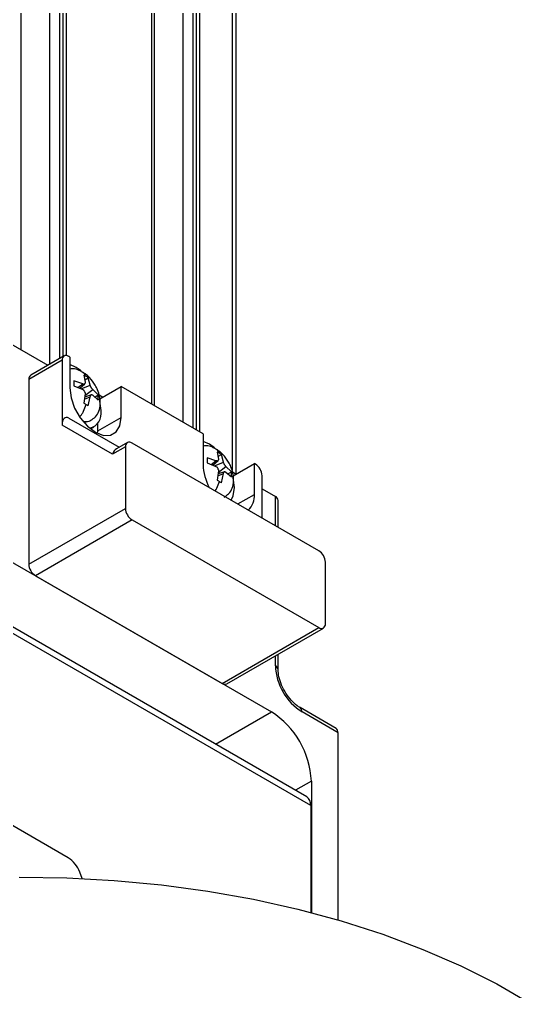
# Model space of a CAD drawing. Header units: millimetres. Extents: x 1258 to 2922, y -135 to 1239.
# Drawn here: x 1307.9 to 1335, y 33.2 to 84.8 of the extents above; entities that cross this region are included whole.
import ezdxf

# ---------------------------------------------------------------- set-up
doc = ezdxf.new("R2010")
doc.units = ezdxf.units.MM
doc.header["$LTSCALE"] = 6

msp = doc.modelspace()

# ---------------------------------------------------------------- linework, layer by layer
at = {"color": 7, "linetype": 'Continuous', "lineweight": 25}
for p, q in [((1307.946, 126.659), (1307.946, 67.301)), ((1309.463, 126.4), (1309.463, 66.52)), ((1309.993, 126.094), (1309.993, 66.826)), ((1310.17, 125.992), (1310.17, 66.928)), ((1310.346, 125.89), (1310.346, 66.99)), ((1314.872, 123.277), (1314.872, 64.412)), ((1315.017, 122.577), (1315.017, 64.328)), ((1316.534, 122.318), (1316.534, 63.453)), ((1317.064, 122.012), (1317.064, 63.147)), ((1317.241, 121.91), (1317.241, 63.044)), ((1317.418, 121.808), (1317.418, 62.942)), ((1319.37, 60.706), (1319.37, 120.681)), ((1305.892, 68.486), (1309.38, 66.473)), ((1310.134, 66.739), (1308.367, 65.718)), ((1310.238, 66.968), (1308.47, 65.947)), ((1310.134, 66.739), (1310.134, 63.303)), ((1310.541, 66.912), (1310.488, 66.943)), ((1310.541, 66.912), (1310.541, 65.279)), ((1308.367, 65.718), (1308.367, 55.92)), ((1311.227, 65.494), (1310.757, 65.644)), ((1310.757, 65.644), (1310.757, 65.376)), ((1311.287, 65.951), (1311.36, 65.571)), ((1311.345, 65.995), (1311.313, 66.026)), ((1311.334, 65.709), (1311.52, 65.816)), ((1311.36, 65.571), (1311.357, 65.531)), ((1311.624, 65.418), (1311.52, 65.816)), ((1310.757, 65.376), (1311.227, 65.189)), ((1311.068, 65.252), (1311.34, 65.499)), ((1311.269, 65.48), (1311.227, 65.494)), ((1311.227, 65.189), (1311.269, 65.161)), ((1311.634, 65.371), (1311.624, 65.418)), ((1311.758, 65.188), (1311.722, 65.219)), ((1312.05, 64.898), (1311.758, 65.188)), ((1312.136, 64.69), (1313.263, 65.341)), ((1313.263, 63.708), (1313.263, 65.341)), ((1317.612, 62.83), (1313.263, 65.341)), ((1311.36, 64.958), (1311.287, 64.457)), ((1311.685, 64.9), (1311.336, 64.789)), ((1311.357, 65.009), (1311.36, 64.958)), ((1311.52, 64.323), (1311.624, 64.806)), ((1311.624, 64.806), (1311.634, 64.849)), ((1311.722, 64.9), (1311.758, 64.883)), ((1311.758, 64.883), (1312.05, 64.629)), ((1311.864, 64.79), (1312.05, 64.898)), ((1312.05, 64.629), (1312.05, 64.898)), ((1312.1, 64.903), (1312.302, 64.786)), ((1310.488, 63.677), (1313.17, 62.128)), ((1311.627, 63.534), (1311.668, 63.558)), ((1312.026, 62.993), (1313.263, 63.708)), ((1312.816, 61.755), (1310.134, 63.303)), ((1311.636, 63.106), (1311.814, 63.209)), ((1312.021, 62.859), (1312.026, 62.993)), ((1312.026, 62.993), (1312.026, 63.406)), ((1317.612, 62.83), (1317.612, 61.197)), ((1313.493, 62.145), (1312.816, 61.755)), ((1313.597, 62.374), (1313.023, 62.043)), ((1313.493, 62.145), (1313.493, 58.879)), ((1323.746, 56.635), (1313.847, 62.349)), ((1318.416, 61.913), (1318.384, 61.944)), ((1318.298, 61.412), (1317.828, 61.562)), ((1317.828, 61.562), (1317.828, 61.294)), ((1318.139, 61.17), (1318.411, 61.417)), ((1318.34, 61.398), (1318.298, 61.412)), ((1318.358, 61.869), (1318.431, 61.489)), ((1318.405, 61.627), (1318.591, 61.734)), ((1318.431, 61.489), (1318.428, 61.449)), ((1318.695, 61.336), (1318.591, 61.734)), ((1317.828, 61.294), (1318.298, 61.107)), ((1318.298, 61.107), (1318.34, 61.079)), ((1318.428, 60.927), (1318.431, 60.876)), ((1318.705, 61.289), (1318.695, 61.336)), ((1318.829, 61.105), (1318.793, 61.137)), ((1319.121, 60.816), (1318.829, 61.105)), ((1319.207, 60.608), (1320.334, 61.259)), ((1320.334, 59.625), (1320.334, 61.259)), ((1320.387, 61.228), (1320.334, 61.259)), ((1318.431, 60.876), (1318.358, 60.375)), ((1318.756, 60.818), (1318.407, 60.707)), ((1318.591, 60.241), (1318.695, 60.724)), ((1318.695, 60.724), (1318.705, 60.767)), ((1318.793, 60.817), (1318.829, 60.801)), ((1318.829, 60.801), (1319.121, 60.547)), ((1318.935, 60.708), (1319.121, 60.816)), ((1319.121, 60.547), (1319.121, 60.816)), ((1319.171, 60.821), (1319.373, 60.704)), ((1320.741, 58.369), (1320.741, 60.616)), ((1320.741, 59.914), (1321.448, 59.506)), ((1308.367, 55.92), (1313.493, 58.879)), ((1319.097, 59.319), (1319.097, 59.324)), ((1321.594, 57.877), (1321.594, 59.302)), ((1313.847, 58.267), (1308.72, 55.307)), ((1313.847, 58.267), (1323.746, 52.552)), ((1306.104, 56.818), (1321.236, 48.082)), ((1324.1, 52.756), (1324.1, 56.022)), ((1308.72, 55.307), (1318.62, 49.592)), ((1323.115, 43.57), (1306.639, 53.081)), ((1323.322, 43.112), (1306.846, 52.623)), ((1318.62, 49.592), (1323.746, 52.552)), ((1318.87, 49.568), (1323.996, 52.527)), ((1321.594, 50.32), (1321.594, 51.141)), ((1324.668, 47.201), (1322.759, 48.303)), ((1324.771, 46.972), (1322.862, 48.075)), ((1324.771, 37.03), (1324.771, 46.972)), ((1323.357, 44.408), (1323.357, 37.421)), ((1323.322, 43.112), (1323.322, 37.43)), ((1310.456, 40.333), (1306.687, 42.508)), ((1311.199, 39.232), (1311.068, 39.571))]:
    msp.add_line(p, q, dxfattribs=at)
at = {"color": 8, "linetype": 'Continuous', "lineweight": 25}
for p, q in [((1319.15, 120.808), (1319.15, 60.888)), ((1310.968, 65.292), (1311.227, 65.494)), ((1311.141, 65.223), (1311.624, 65.418)), ((1311.347, 64.867), (1311.758, 65.188)), ((1311.32, 64.683), (1311.624, 64.806)), ((1310.488, 63.677), (1313.17, 62.128)), ((1318.039, 61.21), (1318.298, 61.412)), ((1318.212, 61.141), (1318.695, 61.336)), ((1318.418, 60.785), (1318.829, 61.105)), ((1318.391, 60.601), (1318.695, 60.724)), ((1319.45, 59.115), (1320.334, 59.625)), ((1321.448, 57.961), (1321.448, 59.506)), ((1321.448, 50.524), (1321.448, 51.056)), ((1318.267, 46.368), (1321.236, 48.082)), ((1323.357, 44.408), (1322.51, 43.919))]:
    msp.add_line(p, q, dxfattribs=at)
at = {"color": 7, "linetype": 'Continuous', "lineweight": 25, "flags": 128}
for points in [[(1311.149, 66.174), (1310.877, 66.364), (1310.541, 66.508)], [(1310.541, 65.279), (1310.608, 64.755), (1310.801, 64.205), (1311.102, 63.684), (1311.481, 63.241), (1311.902, 62.921), (1312.323, 62.756), (1312.702, 62.76), (1313.003, 62.934), (1313.197, 63.26), (1313.263, 63.708)], [(1312.203, 64.067), (1312.138, 64.578), (1312.112, 64.676)], [(1311.268, 63.468), (1311.407, 63.466), (1311.627, 63.534)], [(1318.22, 62.092), (1317.948, 62.282), (1317.612, 62.426)], [(1319.274, 59.985), (1319.209, 60.496), (1319.183, 60.594)], [(1319.097, 59.324), (1319.209, 59.55), (1319.274, 59.985)], [(1307.854, 39.297), (1310.384, 39.264), (1312.904, 39.13), (1315.402, 38.896), (1317.865, 38.562), (1320.283, 38.13), (1322.643, 37.603), (1324.934, 36.982), (1327.146, 36.271), (1329.266, 35.474), (1331.286, 34.594), (1333.195, 33.635), (1334.985, 32.602)]]:
    msp.add_lwpolyline(points, dxfattribs=at)
at = {"color": 7, "linetype": 'Continuous', "lineweight": 25}
for centre, radius, start, end in [((1310.35, 66.774), 0.218, 50.7967, 189.214), ((1308.604, 65.748), 0.24, 124.0564, 187.2558), ((1311.399, 63.923), 0.816, 284.4403, 10.196), ((1313.709, 62.18), 0.218, 50.7967, 189.214), ((1320.399, 61.3), 2.789, 182.1198, 208.0855), ((1319.973, 60.581), 0.768, 2.6055, 57.3945), ((1319.372, 59.522), 0.968, 311.0681, 6.1199), ((1321.344, 59.277), 0.251, 5.6948, 65.6253), ((1314.261, 58.914), 0.768, 182.6055, 237.3945), ((1323.332, 55.987), 0.768, 2.6055, 57.3945), ((1309.134, 55.955), 0.768, 182.6055, 237.3945), ((1323.884, 52.721), 0.218, 230.7967, 9.214), ((1324.518, 50.664), 3.074, 182.6055, 237.3945), ((1318.766, 49.797), 0.251, 234.3824, 294.3071), ((1318.752, 44.198), 4.61, 2.6055, 57.3945), ((1324.526, 46.999), 0.246, 353.7012, 54.9867), ((1322.832, 43.166), 0.493, 353.7016, 54.9862), ((1309.628, 39.04), 1.535, 20.2271, 57.362)]:
    msp.add_arc(centre, radius, start, end, dxfattribs=at)
at = {"color": 8, "linetype": 'Continuous', "lineweight": 25}
for centre, radius, start, end in [((1311.383, 64.1), 0.613, 256.3596, 297.7915), ((1321.344, 50.295), 0.252, 5.9574, 65.6024), ((1322.611, 48.099), 0.252, 354.4386, 53.6285)]:
    msp.add_arc(centre, radius, start, end, dxfattribs=at)
at = {"color": 7, "linetype": 'Continuous', "lineweight": 25}
for centre, major_axis, ratio, start_param, end_param in [((1310.488, 63.099), (-0.163, 0.607), 0.517638, 5.805604, 7.3764), ((1313.17, 61.55), (0, 0.533), 0.717434, 0.392716, 1.178195)]:
    msp.add_ellipse(centre, major_axis=major_axis, ratio=ratio, start_param=start_param, end_param=end_param, dxfattribs=at)
for points, knots in [([(1311.211, 66.11), (1311.155, 66.144), (1310.996, 66.242), (1310.768, 66.302), (1310.597, 66.275), (1310.541, 66.267)], [0, 0, 0, 0, 0.2620198, 0.7581, 1, 1, 1, 1]), ([(1311.893, 65.42), (1311.799, 65.559), (1311.647, 65.782), (1311.401, 66.01), (1311.264, 66.081), (1311.211, 66.11)], [0, 0, 0, 0, 0.4995795, 0.8032144, 1, 1, 1, 1]), ([(1311.269, 65.48), (1311.28, 65.48), (1311.301, 65.478), (1311.327, 65.487), (1311.347, 65.504), (1311.354, 65.522), (1311.357, 65.531)], [0, 0, 0, 0, 0.2502728, 0.5, 0.7497272, 1, 1, 1, 1]), ([(1311.407, 65.887), (1311.385, 65.899), (1311.346, 65.921), (1311.305, 65.942), (1311.287, 65.951)], [0, 0, 0, 0, 0.559869, 1, 1, 1, 1]), ([(1311.52, 65.816), (1311.499, 65.83), (1311.463, 65.854), (1311.424, 65.877), (1311.407, 65.887)], [0, 0, 0, 0, 0.560075, 1, 1, 1, 1]), ([(1311.357, 65.009), (1311.354, 65.023), (1311.347, 65.051), (1311.327, 65.092), (1311.301, 65.131), (1311.28, 65.151), (1311.269, 65.161)], [0, 0, 0, 0, 0.2502728, 0.5, 0.7497272, 1, 1, 1, 1]), ([(1311.634, 65.371), (1311.638, 65.358), (1311.648, 65.331), (1311.668, 65.29), (1311.693, 65.251), (1311.712, 65.23), (1311.722, 65.219)], [0, 0, 0, 0, 0.250273, 0.5, 0.749727, 1, 1, 1, 1]), ([(1311.668, 63.558), (1311.751, 63.615), (1311.938, 63.746), (1312.106, 64.038), (1312.179, 64.409), (1312.142, 64.802), (1312.037, 65.147), (1311.937, 65.336), (1311.893, 65.42)], [0, 0, 0, 0, 0.141423, 0.321525, 0.516844, 0.711735, 0.873078, 1, 1, 1, 1]), ([(1311.722, 64.9), (1311.712, 64.901), (1311.693, 64.904), (1311.668, 64.895), (1311.648, 64.878), (1311.638, 64.858), (1311.634, 64.849)], [0, 0, 0, 0, 0.250273, 0.5, 0.749727, 1, 1, 1, 1]), ([(1311.287, 64.457), (1311.31, 64.445), (1311.351, 64.424), (1311.39, 64.401), (1311.407, 64.392)], [0, 0, 0, 0, 0.560075, 1, 1, 1, 1]), ([(1311.407, 64.392), (1311.429, 64.379), (1311.467, 64.356), (1311.504, 64.333), (1311.52, 64.323)], [0, 0, 0, 0, 0.559869, 1, 1, 1, 1]), ([(1318.282, 62.028), (1318.227, 62.062), (1318.067, 62.16), (1317.839, 62.22), (1317.668, 62.193), (1317.612, 62.185)], [0, 0, 0, 0, 0.26202, 0.7581, 1, 1, 1, 1]), ([(1318.965, 61.338), (1318.87, 61.477), (1318.718, 61.7), (1318.472, 61.928), (1318.335, 61.999), (1318.282, 62.028)], [0, 0, 0, 0, 0.4995795, 0.8032144, 1, 1, 1, 1]), ([(1318.34, 61.398), (1318.351, 61.397), (1318.372, 61.396), (1318.398, 61.405), (1318.418, 61.422), (1318.425, 61.44), (1318.428, 61.449)], [0, 0, 0, 0, 0.2502728, 0.5, 0.7497272, 1, 1, 1, 1]), ([(1318.478, 61.805), (1318.457, 61.817), (1318.417, 61.839), (1318.376, 61.86), (1318.358, 61.869)], [0, 0, 0, 0, 0.559869, 1, 1, 1, 1]), ([(1318.591, 61.734), (1318.57, 61.748), (1318.534, 61.772), (1318.495, 61.795), (1318.478, 61.805)], [0, 0, 0, 0, 0.560075, 1, 1, 1, 1]), ([(1318.428, 60.927), (1318.425, 60.941), (1318.418, 60.969), (1318.398, 61.01), (1318.372, 61.048), (1318.351, 61.069), (1318.34, 61.079)], [0, 0, 0, 0, 0.2502728, 0.5, 0.7497272, 1, 1, 1, 1]), ([(1318.705, 61.289), (1318.71, 61.276), (1318.719, 61.249), (1318.739, 61.208), (1318.764, 61.169), (1318.783, 61.148), (1318.793, 61.137)], [0, 0, 0, 0, 0.250273, 0.5, 0.749727, 1, 1, 1, 1]), ([(1318.739, 59.476), (1318.822, 59.533), (1319.009, 59.664), (1319.177, 59.956), (1319.251, 60.327), (1319.213, 60.72), (1319.108, 61.065), (1319.008, 61.254), (1318.965, 61.338)], [0, 0, 0, 0, 0.141423, 0.321525, 0.516844, 0.711735, 0.873078, 1, 1, 1, 1]), ([(1318.358, 60.375), (1318.381, 60.363), (1318.422, 60.342), (1318.461, 60.319), (1318.478, 60.309)], [0, 0, 0, 0, 0.560075, 1, 1, 1, 1]), ([(1318.793, 60.817), (1318.783, 60.819), (1318.764, 60.822), (1318.739, 60.813), (1318.719, 60.796), (1318.71, 60.776), (1318.705, 60.767)], [0, 0, 0, 0, 0.250273, 0.5, 0.749727, 1, 1, 1, 1]), ([(1318.478, 60.309), (1318.5, 60.297), (1318.538, 60.274), (1318.575, 60.251), (1318.591, 60.241)], [0, 0, 0, 0, 0.559869, 1, 1, 1, 1]), ([(1322.759, 48.303), (1322.707, 48.336), (1322.554, 48.432), (1322.284, 48.681), (1321.994, 49.064), (1321.765, 49.501), (1321.62, 49.948), (1321.603, 50.197), (1321.594, 50.32)], [0, 0, 0, 0, 0.092131, 0.27122, 0.453855, 0.638645, 0.822857, 1, 1, 1, 1])]:
    msp.add_open_spline(points, degree=3, knots=knots, dxfattribs=at)
at = {"color": 8, "linetype": 'Continuous', "lineweight": 25}
for points, knots in [([(1311.214, 66.116), (1311.232, 66.105), (1311.314, 66.054), (1311.366, 65.961), (1311.407, 65.887)], [0, 0, 0, 0, 0.212231, 1, 1, 1, 1]), ([(1311.076, 63.751), (1311.114, 63.795), (1311.189, 63.878), (1311.303, 64.101), (1311.364, 64.272), (1311.407, 64.392)], [0, 0, 0, 0, 0.240413, 0.46623, 1, 1, 1, 1]), ([(1318.286, 62.034), (1318.303, 62.023), (1318.385, 61.972), (1318.437, 61.879), (1318.478, 61.805)], [0, 0, 0, 0, 0.212231, 1, 1, 1, 1]), ([(1318.256, 59.804), (1318.256, 59.804), (1318.291, 59.846), (1318.37, 60.023), (1318.434, 60.191), (1318.478, 60.309)], [0, 0, 0, 0, 0.000786, 0.297842, 1, 1, 1, 1])]:
    msp.add_open_spline(points, degree=3, knots=knots, dxfattribs=at)

doc.saveas('drawing.dxf')
